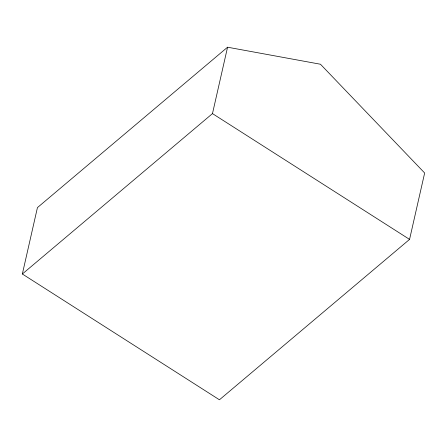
<?xml version="1.0" encoding="UTF-8"?>
<svg xmlns="http://www.w3.org/2000/svg" width="447" height="447" viewBox="0 0 447 447"><rect width="100%" height="100%" fill="white"/><g stroke="black" fill="none" stroke-linecap="round" stroke-linejoin="round"><path stroke-width="0.67" d="M22.35 274L37.436 207.604L227.562 47.209L320.46 64.234L424.65 173L409.564 239.396L219.438 399.791L22.35 274L212.476 113.605L227.562 47.209M212.476 113.605L409.564 239.396"/></g></svg>
